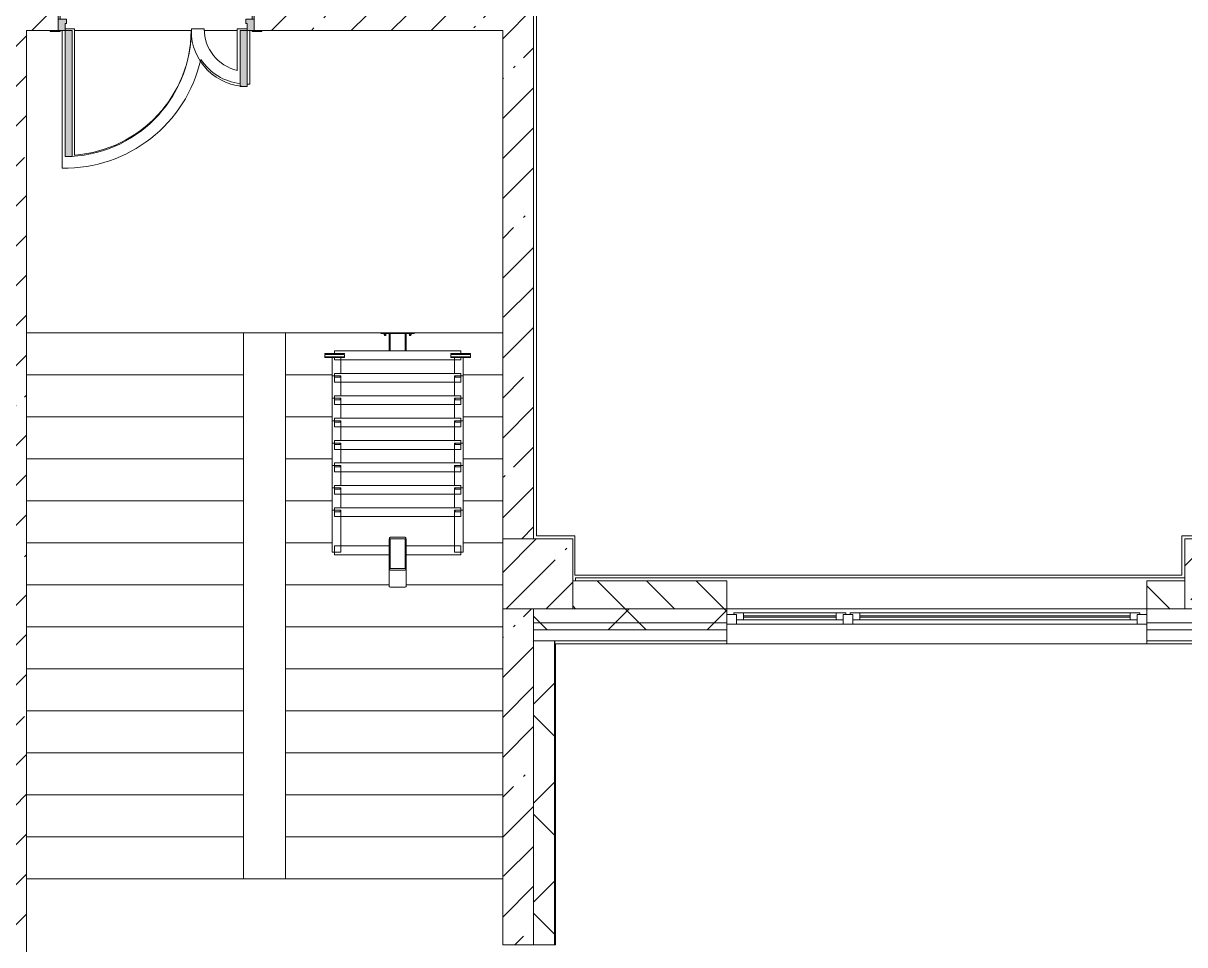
# Model space of a CAD drawing. Header units: millimetres. Extents: x -5426 to 189269, y -8553 to 29000.
# Drawn here: x 134315 to 142609, y 1150 to 7732 of the extents above; entities that cross this region are included whole.
import ezdxf

# ---------------------------------------------------------------- set-up
doc = ezdxf.new("R2010")
doc.units = ezdxf.units.MM
doc.linetypes.add('200_ШТРИХ__ш1_п0_6_', pattern=[800, 500, -300])
for name, color, linetype, lineweight in [('A-DETL-MBND-1', 7, '200_ШТРИХ__ш1_п0_6_', 9), ('A-GENM', 7, 'Continuous', 5), ('A-GLAZ-2', 7, 'Continuous', 5), ('A-WALL', 7, 'Continuous', 9), ('A-WALL-5', 7, 'Continuous', 5), ('I-WALL-20', 7, 'Continuous', 5), ('S-COLS-2', 7, 'Continuous', 5), ('S-STRS-2', 7, 'Continuous', 5)]:
    doc.layers.add(name, color=color, linetype=linetype, lineweight=lineweight)
for name, color, linetype, lineweight, true_color in [('A-DOOR-2', 7, 'Continuous', 5, 0xaaaaaa), ('A-DOOR-3', 7, 'Continuous', 5, 0xe2e2e2), ('A-DOOR-FRAM-2', 7, 'Continuous', 5, 0xe2e2e2), ('A-DOOR-FRAM-3', 7, 'Continuous', 5, 0xaaaaaa), ('A-FLOR-2', 7, 'Continuous', 5, 0xaaaaaa)]:
    doc.layers.add(name, color=color, linetype=linetype, lineweight=lineweight, true_color=true_color)
pattern_1 = [(45, (62258.8, 0), (-353.5534, 353.5534), []), (135, (62258.8, 0), (-353.5534, -353.5534), [])]
pattern_2 = [(45, (62258.82, 0), (-285.1231, 285.1231), []), (45, (62543.95, 0), (-285.1231, 285.1231), [504.031, -100.806, 16.764, -84.042])]

# ---------------------------------------------------------------- blocks, each defined once
blk = doc.blocks.new('BSC_Колонна _Прямоугольная - 500х500-V75-3_4_1_птичка')
at = {"layer": 'S-COLS-2'}
h = blk.add_hatch(dxfattribs=at)
h.set_pattern_fill('FP_58', color=256, style=0, pattern_type=2)
h.set_pattern_definition([(45, (-75730, -3800), (-285.1231, 285.1231), []), (45, (-75444.88, -3800), (-285.1231, 285.1231), [504.031, -100.806, 16.764, -84.042])])
h.paths.add_polyline_path([(-250, -250), (250, -250), (250, 250), (-250, 250), (-250, -98.8)])
for p, q in [((250, 250), (-250, 250)), ((-250, 250), (-250, -250)), ((250, -250), (250, 250)), ((-250, -250), (250, -250))]:
    blk.add_line(p, q, dxfattribs=at)
blk = doc.blocks.new('BSC_Колонна _Прямоугольная - 500х500-V76-3_4_1_птичка')
at = {"layer": 'S-COLS-2'}
h = blk.add_hatch(dxfattribs=at)
h.set_pattern_fill('FP_59', color=256, style=0, pattern_type=2)
h.set_pattern_definition([(45, (-80600, -3800), (-285.1231, 285.1231), []), (45, (-80314.88, -3800), (-285.1231, 285.1231), [504.031, -100.806, 16.764, -84.042])])
h.paths.add_polyline_path([(-250, -250), (250, -250), (250, 250), (-250, 250)])
for p, q in [((250, 250), (-250, 250)), ((-250, 250), (-250, -250)), ((250, -250), (250, 250)), ((-250, -250), (250, -250))]:
    blk.add_line(p, q, dxfattribs=at)
blk = doc.blocks.new('110_Дверь_СКБ_2Ст - Д-1 Лестничная клетка EIS60-24319353-3_4_1_птичка')
at = {"layer": 'A-DOOR-3'}
for points in [[(612.5, 1010), (612.5, 110), (662.5, 110), (662.5, 1010)], [(-631.1, 510), (-637.5, 510), (-637.5, 110), (-587.5, 110), (-587.5, 510)], [(712.5, 30), (697.5, 30), (697.5, -110), (712.5, -110)]]:
    blk.add_hatch(color=256, dxfattribs=at).paths.add_polyline_path(points)
h = blk.add_hatch(color=256, dxfattribs=at)
h.paths.add_polyline_path([(662.5, 110), (662.5, 60), (652.5, 60), (652.5, 30), (712.5, 30), (712.5, 110)])
h.paths.add_polyline_path([(-637.5, 110), (-687.5, 110), (-687.5, 30), (-627.5, 30), (-631.1, 60), (-637.5, 60)])
at = {"layer": 'A-DOOR-FRAM-2'}
for points in [[(-742.5, 118), (-742.5, 110), (-672.5, 110), (-672.5, 118)], [(697.5, 118), (697.5, 110), (767.5, 110), (767.5, 118)], [(-672.5, 30), (-687.5, 30), (-687.5, -110), (-672.5, -110)], [(-672.5, -110), (-742.5, -110), (-742.5, -118), (-672.5, -118)], [(697.5, -110), (697.5, -118), (767.5, -118), (767.5, -110)]]:
    blk.add_hatch(color=256, dxfattribs=at).paths.add_polyline_path(points)
at = {"layer": 'A-DOOR-2'}
for p, q in [((662.5, 1010), (612.5, 1010)), ((612.5, 1010), (612.5, 110)), ((662.5, 110), (662.5, 1010)), ((-637.5, 510), (-637.5, 110)), ((-587.5, 510), (-637.5, 510)), ((-587.5, 110), (-587.5, 510)), ((-637.5, 110), (-587.5, 110)), ((612.5, 110), (662.5, 110))]:
    blk.add_line(p, q, dxfattribs=at)
for centre, radius, start, end in [((662.5, 110), 900, 90, 180), ((-637.5, 110), 400, 360, 90)]:
    blk.add_arc(centre, radius, start, end, dxfattribs=at)
at = {"layer": 'A-DOOR-FRAM-3'}
for p, q in [((-672.5, 118), (-742.5, 118)), ((-742.5, 118), (-742.5, 110)), ((-742.5, 110), (-672.5, 110)), ((-637.5, 110), (-687.5, 110)), ((-687.5, 110), (-687.5, 30)), ((-672.5, 110), (-672.5, 118)), ((-637.5, 60), (-637.5, 110)), ((662.5, 110), (662.5, 60)), ((712.5, 110), (662.5, 110)), ((767.5, 118), (697.5, 118)), ((697.5, 118), (697.5, 110)), ((697.5, 110), (767.5, 110)), ((712.5, 30), (712.5, 110)), ((767.5, 110), (767.5, 118)), ((-687.5, 30), (-627.5, 30)), ((-672.5, 30), (-687.5, 30)), ((-687.5, 30), (-687.5, -110)), ((-672.5, -110), (-672.5, 30)), ((-627.5, 60), (-637.5, 60)), ((-627.5, 30), (-627.5, 60)), ((662.5, 60), (652.5, 60)), ((652.5, 60), (652.5, 30)), ((652.5, 30), (712.5, 30)), ((712.5, 30), (697.5, 30)), ((697.5, 30), (697.5, -110)), ((712.5, -110), (712.5, 30)), ((-672.5, -110), (-742.5, -110)), ((-742.5, -110), (-742.5, -118)), ((-742.5, -118), (-672.5, -118)), ((-687.5, -110), (-672.5, -110)), ((-672.5, -118), (-672.5, -110)), ((697.5, -110), (712.5, -110)), ((767.5, -110), (697.5, -110)), ((697.5, -110), (697.5, -118)), ((697.5, -118), (767.5, -118)), ((767.5, -118), (767.5, -110))]:
    blk.add_line(p, q, dxfattribs=at)
blk = doc.blocks.new('Анкер клиновой - Анкер клиновой МКТ В 10-10-16_85-22193208-3_4_1_птичка')
at = {"layer": 'A-DETL-MBND-1'}
for p, q in [((122191.4, 13788), (122191.4, 13784)), ((122207.4, 13788), (122191.4, 13788)), ((122191.4, 13788), (122207.4, 13788)), ((122194.4, 13798), (122194.4, 13784)), ((122204.4, 13798), (122194.4, 13798)), ((122194.4, 13798), (122204.4, 13798)), ((122204.4, 13784), (122204.4, 13798)), ((122207.4, 13784), (122207.4, 13788))]:
    blk.add_line(p, q, dxfattribs=at)
blk = doc.blocks.new('ОМ_Полоса_Трапеция прямоугольная_Прокат_ГОСТ 103-2006 - ОМ_Полоса_Трапеция прямоугольная_Прокат_ГОСТ 103-2006-21111644-3_4_1_птичка')
at = {"layer": 'A-GENM'}
for p, q in [((122699.4, 15046.5), (122699.4, 15056.5)), ((122699.4, 15056.5), (122739.4, 15056.5)), ((122739.4, 15046.5), (122699.4, 15046.5)), ((122739.4, 15056.5), (122739.4, 15046.5))]:
    blk.add_line(p, q, dxfattribs=at)
blk = doc.blocks.new('ОМ_Полоса_Трапеция прямоугольная_Прокат_ГОСТ 103-2006 - ОМ_Полоса_Трапеция прямоугольная_Прокат_ГОСТ 103-2006-V128-3_4_1_птичка')
at = {"layer": 'A-GENM'}
for p, q in [((122699.4, 14416.5), (122699.4, 14406.5)), ((122739.4, 14416.5), (122699.4, 14416.5)), ((122699.4, 14406.5), (122739.4, 14406.5)), ((122739.4, 14406.5), (122739.4, 14416.5))]:
    blk.add_line(p, q, dxfattribs=at)
blk = doc.blocks.new('ОМ_Полоса_Трапеция прямоугольная_Прокат_ГОСТ 103-2006 - ОМ_Полоса_Трапеция прямоугольная_Прокат_ГОСТ 103-2006-V129-3_4_1_птичка')
at = {"layer": 'A-GENM'}
for p, q in [((122699.4, 14256.5), (122699.4, 14246.5)), ((122739.4, 14256.5), (122699.4, 14256.5)), ((122699.4, 14246.5), (122739.4, 14246.5)), ((122739.4, 14246.5), (122739.4, 14256.5))]:
    blk.add_line(p, q, dxfattribs=at)
blk = doc.blocks.new('ОМ_Полоса_Трапеция прямоугольная_Прокат_ГОСТ 103-2006 - ОМ_Полоса_Трапеция прямоугольная_Прокат_ГОСТ 103-2006-V130-3_4_1_птичка')
at = {"layer": 'A-GENM'}
for p, q in [((122699.4, 14096.5), (122699.4, 14086.5)), ((122739.4, 14096.5), (122699.4, 14096.5)), ((122699.4, 14086.5), (122739.4, 14086.5)), ((122739.4, 14086.5), (122739.4, 14096.5))]:
    blk.add_line(p, q, dxfattribs=at)
blk = doc.blocks.new('ОМ_Полоса_Прокат_ГОСТ 103-2006 - ОМ_Полоса_Прокат_ГОСТ 103-2006-22193251-3_4_1_птичка')
at = {"layer": 'A-GENM'}
for p, q in [((122809.4, 13929.5), (122669.4, 13929.5)), ((122669.4, 13929.5), (122669.4, 13926.5)), ((122669.4, 13926.5), (122809.4, 13926.5)), ((122809.4, 13926.5), (122809.4, 13929.5))]:
    blk.add_line(p, q, dxfattribs=at)
blk = doc.blocks.new('ОМ_Полоса_Прокат_ГОСТ 103-2006 - ОМ_Полоса_Прокат_ГОСТ 103-2006-22193252-3_4_1_птичка')
at = {"layer": 'A-GENM'}
for p, q in [((122669.4, 13954.2), (122669.4, 13950.8)), ((122809.4, 13954.2), (122669.4, 13954.2)), ((122669.4, 13950.8), (122809.4, 13950.8)), ((122669.4, 13933.9), (122669.4, 13950.8)), ((122809.4, 13933.9), (122669.4, 13933.9)), ((122809.4, 13950.8), (122809.4, 13954.2)), ((122809.4, 13950.8), (122809.4, 13933.9))]:
    blk.add_line(p, q, dxfattribs=at)
blk = doc.blocks.new('ОМ_Полоса_Трапеция прямоугольная_Прокат_ГОСТ 103-2006 - ОМ_Полоса_Трапеция прямоугольная_Прокат_ГОСТ 103-2006-21111686-3_4_1_птичка')
at = {"layer": 'A-GENM'}
for p, q in [((121839.4, 15056.5), (121879.4, 15056.5)), ((121839.4, 15046.5), (121839.4, 15056.5)), ((121879.4, 15046.5), (121839.4, 15046.5)), ((121879.4, 15056.5), (121879.4, 15046.5))]:
    blk.add_line(p, q, dxfattribs=at)
blk = doc.blocks.new('ОМ_Полоса_Трапеция прямоугольная_Прокат_ГОСТ 103-2006 - ОМ_Полоса_Трапеция прямоугольная_Прокат_ГОСТ 103-2006-V131-3_4_1_птичка')
at = {"layer": 'A-GENM'}
for p, q in [((121879.4, 14416.5), (121839.4, 14416.5)), ((121839.4, 14416.5), (121839.4, 14406.5)), ((121839.4, 14406.5), (121879.4, 14406.5)), ((121879.4, 14406.5), (121879.4, 14416.5))]:
    blk.add_line(p, q, dxfattribs=at)
blk = doc.blocks.new('ОМ_Полоса_Трапеция прямоугольная_Прокат_ГОСТ 103-2006 - ОМ_Полоса_Трапеция прямоугольная_Прокат_ГОСТ 103-2006-V132-3_4_1_птичка')
at = {"layer": 'A-GENM'}
for p, q in [((121879.4, 14256.5), (121839.4, 14256.5)), ((121839.4, 14256.5), (121839.4, 14246.5)), ((121839.4, 14246.5), (121879.4, 14246.5)), ((121879.4, 14246.5), (121879.4, 14256.5))]:
    blk.add_line(p, q, dxfattribs=at)
blk = doc.blocks.new('ОМ_Полоса_Трапеция прямоугольная_Прокат_ГОСТ 103-2006 - ОМ_Полоса_Трапеция прямоугольная_Прокат_ГОСТ 103-2006-V133-3_4_1_птичка')
at = {"layer": 'A-GENM'}
for p, q in [((121879.4, 14096.5), (121839.4, 14096.5)), ((121839.4, 14096.5), (121839.4, 14086.5)), ((121839.4, 14086.5), (121879.4, 14086.5)), ((121879.4, 14086.5), (121879.4, 14096.5))]:
    blk.add_line(p, q, dxfattribs=at)
blk = doc.blocks.new('ОМ_Полоса_Прокат_ГОСТ 103-2006 - ОМ_Полоса_Прокат_ГОСТ 103-2006-22193295-3_4_1_птичка')
at = {"layer": 'A-GENM'}
for p, q in [((121909.4, 13929.5), (121769.4, 13929.5)), ((121769.4, 13929.5), (121769.4, 13926.5)), ((121769.4, 13926.5), (121909.4, 13926.5)), ((121909.4, 13926.5), (121909.4, 13929.5))]:
    blk.add_line(p, q, dxfattribs=at)
blk = doc.blocks.new('ОМ_Полоса_Прокат_ГОСТ 103-2006 - ОМ_Полоса_Прокат_ГОСТ 103-2006-22193296-3_4_1_птичка')
at = {"layer": 'A-GENM'}
for p, q in [((121909.4, 13954.2), (121769.4, 13954.2)), ((121769.4, 13954.2), (121769.4, 13950.8)), ((121769.4, 13950.8), (121909.4, 13950.8)), ((121769.4, 13933.9), (121769.4, 13950.8)), ((121909.4, 13933.9), (121769.4, 13933.9)), ((121909.4, 13950.8), (121909.4, 13954.2)), ((121909.4, 13950.8), (121909.4, 13933.9))]:
    blk.add_line(p, q, dxfattribs=at)
blk = doc.blocks.new('ОМ_Труба_ГОСТ 8639-82 - ОМ_Труба_ГОСТ 8639-82-21111694-3_4_1_птичка')
at = {"layer": 'A-GENM'}
for p, q in [((122238.4, 15595.1), (122340.4, 15595.1)), ((122229.4, 15590.5), (122229.4, 15456.5)), ((122349.4, 15456.5), (122349.4, 15590.5)), ((122229.4, 15256.4), (122229.4, 15456.5)), ((122235.4, 15456.5), (122235.4, 15256.4)), ((122238.4, 15474.2), (122340.4, 15474.2)), ((122340.4, 15462.4), (122238.4, 15462.4)), ((122343.4, 15256.4), (122343.4, 15456.5)), ((122349.4, 15456.5), (122349.4, 15256.4)), ((122238.4, 15250.5), (122340.4, 15250.5)), ((122340.4, 15238.8), (122238.4, 15238.8))]:
    blk.add_line(p, q, dxfattribs=at)
at = {"layer": 'A-GENM', "flags": 128}
for points in [[(122229.4, 15456.5), (122229.6, 15460), (122230.1, 15463.3), (122231, 15466.3), (122232.1, 15469), (122233.4, 15471.2), (122235, 15472.8), (122236.7, 15473.8), (122238.4, 15474.2)], [(122238.4, 15462.4), (122237.9, 15462.3), (122237.3, 15461.9), (122236.8, 15461.4), (122236.3, 15460.7), (122235.9, 15459.8), (122235.7, 15458.8), (122235.5, 15457.7), (122235.4, 15456.5)], [(122340.4, 15474.2), (122342.2, 15473.8), (122343.9, 15472.8), (122345.4, 15471.2), (122346.8, 15469), (122347.9, 15466.3), (122348.8, 15463.3), (122349.3, 15460), (122349.4, 15456.5)], [(122343.4, 15456.5), (122343.4, 15457.7), (122343.2, 15458.8), (122342.9, 15459.8), (122342.6, 15460.7), (122342.1, 15461.4), (122341.6, 15461.9), (122341, 15462.3), (122340.4, 15462.4)], [(122238.4, 15238.8), (122236.7, 15239.1), (122235, 15240.1), (122233.4, 15241.8), (122232.1, 15243.9), (122231, 15246.6), (122230.1, 15249.7), (122229.6, 15253), (122229.4, 15256.4)], [(122235.4, 15256.4), (122235.5, 15255.3), (122235.7, 15254.2), (122235.9, 15253.2), (122236.3, 15252.3), (122236.8, 15251.5), (122237.3, 15251), (122237.9, 15250.7), (122238.4, 15250.5)], [(122349.4, 15256.4), (122349.3, 15253), (122348.8, 15249.7), (122347.9, 15246.6), (122346.8, 15243.9), (122345.4, 15241.8), (122343.9, 15240.1), (122342.2, 15239.1), (122340.4, 15238.8)], [(122340.4, 15250.5), (122341, 15250.7), (122341.6, 15251), (122342.1, 15251.5), (122342.6, 15252.3), (122342.9, 15253.2), (122343.2, 15254.2), (122343.4, 15255.3), (122343.4, 15256.4)]]:
    blk.add_lwpolyline(points, dxfattribs=at)
at = {"layer": 'A-GENM'}
for centre, major_axis, start_param, end_param in [((122238.4, 15590.5), (9, 0), 1.570796, 3.141593), ((122340.4, 15590.5), (9, 0), 0, 1.570796), ((122238.4, 15538.5), (9, 0), 3.141593, 3.665191), ((122340.4, 15538.5), (-9, 0), 2.617994, 3.141593)]:
    blk.add_ellipse(centre, major_axis=major_axis, ratio=0.509802, start_param=start_param, end_param=end_param, dxfattribs=at)
blk = doc.blocks.new('ОМ_Уголок_ГОСТ 8509-93 - ОМ_Уголок_ГОСТ 8509-93-22194532-3_4_1_птичка')
at = {"layer": 'A-GENM'}
for p, q in [((0, 45.2), (0, -17.8)), ((390, 45.2), (0, 45.2)), ((900, 45.2), (510, 45.2)), ((900, -17.8), (900, 45.2)), ((0, -17.8), (390, -17.8)), ((510, -17.8), (900, -17.8))]:
    blk.add_line(p, q, dxfattribs=at)
blk = doc.blocks.new('ОМ_Уголок_ГОСТ 8509-93 - ОМ_Уголок_ГОСТ 8509-93-V134-3_4_1_птичка')
at = {"layer": 'A-GENM'}
for p, q in [((0, 45.2), (0, -17.8)), ((900, 45.2), (0, 45.2)), ((900, -17.8), (900, 45.2)), ((0, -17.8), (900, -17.8))]:
    blk.add_line(p, q, dxfattribs=at)
blk = doc.blocks.new('ОМ_Уголок_ГОСТ 8509-93 - ОМ_Уголок_ГОСТ 8509-93-22194533-3_4_1_птичка')
at = {"layer": 'A-GENM'}
for p, q in [((0, 45.2), (0, -17.8)), ((300, 45.2), (0, 45.2)), ((300, -17.8), (300, 45.2)), ((0, -17.8), (300, -17.8))]:
    blk.add_line(p, q, dxfattribs=at)
blk = doc.blocks.new('ОМ_Уголок_ГОСТ 8509-93 - ОМ_Уголок_ГОСТ 8509-93-V135-3_4_1_птичка')
at = {"layer": 'A-GENM'}
for p, q in [((0, 45.2), (0, -17.8)), ((142.2, 45.2), (0, 45.2)), ((0, -17.8), (160, -17.8))]:
    blk.add_line(p, q, dxfattribs=at)
blk = doc.blocks.new('ОМ_Уголок_ГОСТ 8509-93 - ОМ_Уголок_ГОСТ 8509-93-V136-3_4_1_птичка')
at = {"layer": 'A-GENM'}
for p, q in [((300, 45.2), (157.8, 45.2)), ((300, -17.8), (300, 45.2)), ((140, -17.8), (300, -17.8))]:
    blk.add_line(p, q, dxfattribs=at)
blk = doc.blocks.new('ОМ_Уголок_ГОСТ 8509-93 - ОМ_Уголок_ГОСТ 8509-93-V137-3_4_1_птичка')
at = {"layer": 'A-GENM'}
for p, q in [((0, 45.2), (0, 27.8)), ((900, 45.2), (0, 45.2)), ((0, 7.4), (0, -17.8)), ((900, 27.8), (900, 45.2)), ((900, -17.8), (900, 7.4)), ((0, -17.8), (900, -17.8))]:
    blk.add_line(p, q, dxfattribs=at)
blk = doc.blocks.new('ОМ_Уголок_ГОСТ 8509-93 - ОМ_Уголок_ГОСТ 8509-93-V138-3_4_1_птичка')
at = {"layer": 'A-GENM'}
for p, q in [((0, 45.2), (0, -17.8)), ((7.4, 45.2), (0, 45.2)), ((142.2, 45.2), (27.8, 45.2)), ((0, -17.8), (7.4, -17.8)), ((27.8, -17.8), (160, -17.8))]:
    blk.add_line(p, q, dxfattribs=at)
blk = doc.blocks.new('ОМ_Уголок_ГОСТ 8509-93 - ОМ_Уголок_ГОСТ 8509-93-V139-3_4_1_птичка')
at = {"layer": 'A-GENM'}
for p, q in [((272.2, 45.2), (157.8, 45.2)), ((300, 45.2), (292.6, 45.2)), ((300, -17.8), (300, 45.2)), ((140, -17.8), (272.2, -17.8)), ((292.6, -17.8), (300, -17.8))]:
    blk.add_line(p, q, dxfattribs=at)
blk = doc.blocks.new('ОМ_Труба_ГОСТ 8639-82 - ОМ_Труба_ГОСТ 8639-82-21111710-3_4_1_птичка')
at = {"layer": 'A-DETL-MBND-1'}
for p, q in [((122229.4, 13908.7), (122229.4, 13784)), ((122235.4, 13908.7), (122235.4, 13784)), ((122343.4, 13908.7), (122343.4, 13784)), ((122349.4, 13784), (122349.4, 13908.7))]:
    blk.add_line(p, q, dxfattribs=at)
blk = doc.blocks.new('ОМ_Уголок_ГОСТ 8510-86 - ОМ_Уголок_ГОСТ 8510-86-V140-3_4_1_птичка')
at = {"layer": 'A-DETL-MBND-1'}
blk.add_line((0, 0), (240, 0), dxfattribs=at)
blk = doc.blocks.new('120_Окно_СКБ_2Ст - 120_Окно_СКБ_2Ст 3000х2500 _мал_створка слева_-22809161-3_4_1_птичка')
at = {"layer": 'A-GLAZ-2'}
for p, q in [((-1500, -75), (-1500, -5)), ((-1500, -5), (-1430, -5)), ((1500, -5), (-1500, -5)), ((-1430, -75), (-1500, -75)), ((-1500, -75), (-1450, -75)), ((-1430, -75), (-1450, -75)), ((-1450, -75), (-1450, -85)), ((-1430, -5), (-1430, -75)), ((600, -35), (-1430, -35)), ((-1430, -35), (-1430, -75)), ((-1380, -85), (-1380, -35)), ((-1380, -55), (550, -55)), ((550, -65), (-1380, -65)), ((550, -85), (550, -35)), ((600, -75), (600, -5)), ((600, -5), (670, -5)), ((600, -75), (600, -35)), ((670, -75), (600, -75)), ((620, -75), (600, -75)), ((620, -75), (650, -75)), ((620, -85), (620, -75)), ((670, -75), (650, -75)), ((650, -75), (650, -85)), ((670, -5), (670, -75)), ((1430, -35), (670, -35)), ((670, -35), (670, -75)), ((720, -85), (720, -35)), ((720, -55), (1380, -55)), ((1380, -65), (720, -65)), ((1380, -85), (1380, -35)), ((1430, -75), (1430, -5)), ((1430, -5), (1500, -5)), ((1430, -75), (1430, -35)), ((1500, -75), (1430, -75)), ((1450, -75), (1430, -75)), ((1450, -75), (1500, -75)), ((1450, -85), (1450, -75)), ((1500, -5), (1500, -75)), ((-1450, -85), (620, -85)), ((620, -85), (-1450, -85)), ((650, -85), (1450, -85)), ((1450, -85), (650, -85))]:
    blk.add_line(p, q, dxfattribs=at)

msp = doc.modelspace()

# ---------------------------------------------------------------- hatches: boundary and pattern name
at = {"layer": 'A-WALL-5'}
h = msp.add_hatch(dxfattribs=at)
h.set_pattern_fill('FP_68', color=256, style=0, pattern_type=2)
h.set_pattern_definition([(135, (62258.82, 0), (-176.7767, -176.7767), [])])
h.paths.add_polyline_path([(146358.8, 3550), (146458.8, 3550), (146458.8, 3750), (146358.8, 3750), (146358.8, 3701.2)])
h.paths.add_polyline_path([(145229.4, 3550), (145458.8, 3550), (145458.8, 3750), (144558.8, 3750), (144558.8, 3550)])
h.paths.add_polyline_path([(142338.8, 3550), (142608.8, 3550), (142608.8, 3750), (142338.8, 3750)])
h.paths.add_polyline_path([(138704, 3550), (139338.8, 3550), (139338.8, 3750), (138238.8, 3750), (138238.8, 3550)])
h.paths.add_polyline_path([(143108.8, 3550), (143658.8, 3550), (143658.8, 3750), (143108.8, 3750), (143108.8, 3666.7)])
h = msp.add_hatch(dxfattribs=at)
h.set_pattern_fill('FP_70', color=256, style=0, pattern_type=2)
h.set_pattern_definition(pattern_1)
h.paths.add_polyline_path([(146960.4, 3450), (146958.8, 3550), (146358.8, 3550), (146358.8, 3450), (146958.8, 3450)])
h.paths.add_polyline_path([(138704, 3450), (139338.8, 3450), (139338.8, 3550), (137958.8, 3550), (137958.8, 3450), (138238.8, 3450)])
h.paths.add_polyline_path([(144558.8, 3450), (145458.8, 3450), (145458.8, 3550), (144558.8, 3550)])
h.paths.add_polyline_path([(143658.8, 3450), (143658.8, 3550), (142338.8, 3550), (142338.8, 3450), (143365, 3450)])
h = msp.add_hatch(dxfattribs=at)
h.set_pattern_fill('FP_70', color=256, style=0, pattern_type=2)
h.set_pattern_definition(pattern_1)
h.paths.add_polyline_path([(147060.4, 3400), (147060.4, 3450), (146358.8, 3450), (146358.8, 3400), (146960.4, 3400)])
h.paths.add_polyline_path([(139338.8, 3400), (139338.8, 3450), (137958.8, 3450), (137958.8, 3400), (138704, 3400)])
h.paths.add_polyline_path([(142338.8, 3400), (143658.8, 3400), (143658.8, 3450), (142338.8, 3450)])
h.paths.add_polyline_path([(145229.4, 3400), (145458.8, 3400), (145458.8, 3450), (144558.8, 3450), (144558.8, 3400)])
h = msp.add_hatch(dxfattribs=at)
h.set_pattern_fill('FP_70', color=256, style=0, pattern_type=2)
h.set_pattern_definition(pattern_1)
h.paths.add_polyline_path([(138108.8, -250), (138108.8, 350), (137958.8, 350), (137958.8, -250)])
h.paths.add_polyline_path([(138108.8, 1150), (138108.8, 3320), (137958.8, 3320), (137958.8, 1150)])
at = {"layer": 'I-WALL-20'}
h = msp.add_hatch(dxfattribs=at)
h.set_pattern_fill('FP_66', color=256, style=0, pattern_type=2)
h.set_pattern_definition(pattern_2)
h.paths.add_polyline_path([(136018.8, 7680), (137738.8, 7680), (137738.8, 7900), (135963.8, 7900), (135963.8, 7680)])
h.paths.add_polyline_path([(134508.8, 7680), (134563.8, 7680), (134563.8, 7900), (134118.8, 7900), (134118.8, 7680), (134338.8, 7680)])
h = msp.add_hatch(dxfattribs=at)
h.set_pattern_fill('FP_66', color=256, style=0, pattern_type=2)
h.set_pattern_definition(pattern_2)
h.paths.add_polyline_path([(137771.8, 120), (137958.8, 120), (137958.8, 350), (137738.8, 350), (137738.8, 120)])
h.paths.add_polyline_path([(137771.8, 1150), (137958.8, 1150), (137958.8, 3550), (137738.8, 3550), (137738.8, 1150)])
h.paths.add_polyline_path([(137738.8, 4050), (137958.8, 4050), (137958.8, 7900), (137738.8, 7900), (137738.8, 4279.6)])
h = msp.add_hatch(dxfattribs=at)
h.set_pattern_fill('FP_66', color=256, style=0, pattern_type=2)
h.set_pattern_definition(pattern_2)
h.paths.add_polyline_path([(134118.8, 120), (134338.8, 120), (134338.8, 7680), (134118.8, 7680), (134118.8, 1965.8)])

# ---------------------------------------------------------------- linework, layer by layer
at = {"layer": 'A-DETL-MBND-1'}
msp.add_line((137738.8, 535), (137738.8, 1150), dxfattribs=at)
at = {"layer": 'A-FLOR-2'}
for p, q in [((137979.8, 9100), (137979.8, 4070)), ((134592.3, 7680), (134592.3, 6697.1)), ((134682.3, 7691.9), (134613.8, 7691.9)), ((134682.3, 6789.7), (134682.3, 7691.9)), ((134682.3, 7680), (135516.6, 7680)), ((135607.3, 7691.9), (135517.3, 7691.9)), ((135608.5, 7680), (135843.5, 7680)), ((135913.8, 7691.9), (135843.5, 7691.9)), ((135843.5, 7691.9), (135843.5, 7394.8)), ((135933.5, 7297.5), (135933.5, 7680)), ((137979.8, 4070), (138253.8, 4070)), ((138253.8, 4070), (138253.8, 3791)), ((142588.8, 3791), (142588.8, 4070)), ((142588.8, 4070), (143128.8, 4070)), ((138253.8, 3791), (142588.8, 3791))]:
    msp.add_line(p, q, dxfattribs=at)
for centre, radius, start, end in [((134612.3, 7691.9), 905, 274.43687, 360), ((135912.3, 7691.9), 305, 180, 256.9573), ((134612.3, 7691.9), 995, 268.8489, 347.32946), ((135912.3, 7691.9), 395, 213.54048, 262.94436), ((135912.3, 7691.9), 395, 270.21425, 273.07201)]:
    msp.add_arc(centre, radius, start, end, dxfattribs=at)
at = {"layer": 'A-WALL'}
for p, q in [((139338.8, 3550), (138238.8, 3550)), ((142608.8, 3550), (142338.8, 3550)), ((137958.8, 3450), (139338.8, 3450)), ((142338.8, 3450), (143658.8, 3450)), ((137958.8, 3400), (139338.8, 3400)), ((137958.8, 3320), (137958.8, 1150)), ((137958.8, 3320), (139338.8, 3320)), ((138108.8, 1150), (138108.8, 3320)), ((138111.8, 1150), (138111.8, 3320)), ((142338.8, 3400), (143658.8, 3400)), ((142338.8, 3320), (143658.8, 3320)), ((138116.8, 3300), (138111.8, 3300))]:
    msp.add_line(p, q, dxfattribs=at)
at = {"layer": 'A-WALL-5'}
for p, q in [((139338.8, 3750), (138238.8, 3750)), ((139338.8, 3300), (139338.8, 3750)), ((142338.8, 3750), (142338.8, 3300)), ((142608.8, 3750), (142338.8, 3750)), ((137958.8, 3550), (137958.8, 3320)), ((139338.8, 3550), (142338.8, 3550)), ((138116.8, 1150), (138116.8, 3300)), ((147210.4, 3300), (138116.8, 3300)), ((137958.8, 1150), (138116.8, 1150))]:
    msp.add_line(p, q, dxfattribs=at)
at = {"layer": 'I-WALL-20'}
for p, q in [((137958.8, 4050), (137958.8, 7900)), ((134338.8, 120), (134338.8, 7680)), ((134338.8, 7680), (134508.8, 7680)), ((135516.6, 7680), (134682.3, 7680)), ((135843.5, 7680), (135608.5, 7680)), ((136018.8, 7680), (137738.8, 7680)), ((137738.8, 7680), (137738.8, 4050)), ((138258.8, 3770), (142608.8, 3770)), ((138258.8, 3770), (138258.8, 3750)), ((137738.8, 3550), (137738.8, 1150)), ((142338.8, 3550), (139338.8, 3550)), ((137738.8, 1150), (137958.8, 1150))]:
    msp.add_line(p, q, dxfattribs=at)
at = {"layer": 'S-STRS-2'}
for p, q in [((135516.6, 7680), (134682.3, 7680)), ((135843.5, 7680), (135608.5, 7680)), ((134338.8, 5520), (135888.8, 5520)), ((134338.8, 5520), (135888.8, 5520)), ((135888.8, 5520), (137738.8, 5520)), ((135888.8, 5220), (135888.8, 5520)), ((136188.8, 5520), (136188.8, 5220)), ((134338.8, 5220), (135888.8, 5220)), ((134338.8, 5220), (135888.8, 5220)), ((135888.8, 4920), (135888.8, 5220)), ((136188.8, 5220), (136188.8, 4920)), ((136521, 5220), (136188.8, 5220)), ((136521, 5220), (136188.8, 5220)), ((137738.8, 5220), (137456.6, 5220)), ((137738.8, 5220), (137456.6, 5220)), ((134338.8, 4920), (135888.8, 4920)), ((134338.8, 4920), (135888.8, 4920)), ((135888.8, 4620), (135888.8, 4920)), ((136188.8, 4920), (136188.8, 4620)), ((136521, 4920), (136188.8, 4920)), ((136521, 4920), (136188.8, 4920)), ((137738.8, 4920), (137456.6, 4920)), ((137738.8, 4920), (137456.6, 4920)), ((134338.8, 4620), (135888.8, 4620)), ((134338.8, 4620), (135888.8, 4620)), ((135888.8, 4320), (135888.8, 4620)), ((136188.8, 4620), (136188.8, 4320)), ((136521, 4620), (136188.8, 4620)), ((136521, 4620), (136188.8, 4620)), ((137738.8, 4620), (137456.6, 4620)), ((137738.8, 4620), (137456.6, 4620)), ((134338.8, 4320), (135888.8, 4320)), ((134338.8, 4320), (135888.8, 4320)), ((135888.8, 4020), (135888.8, 4320)), ((136188.8, 4320), (136188.8, 4020)), ((136521, 4320), (136188.8, 4320)), ((136521, 4320), (136188.8, 4320)), ((137738.8, 4320), (137456.6, 4320)), ((137738.8, 4320), (137456.6, 4320)), ((134338.8, 4020), (135888.8, 4020)), ((134338.8, 4020), (135888.8, 4020)), ((135888.8, 3720), (135888.8, 4020)), ((136188.8, 4020), (136188.8, 3720)), ((136521, 4020), (136188.8, 4020)), ((136521, 4020), (136188.8, 4020)), ((137738.8, 4020), (137456.6, 4020)), ((137738.8, 4020), (137456.6, 4020)), ((134338.8, 3720), (135888.8, 3720)), ((134338.8, 3720), (135888.8, 3720)), ((135888.8, 3420), (135888.8, 3720)), ((136188.8, 3720), (136188.8, 3420)), ((136930.2, 3720), (136188.8, 3720)), ((136930.2, 3720), (136188.8, 3720)), ((137738.8, 3720), (137047.5, 3720)), ((137738.8, 3720), (137047.5, 3720)), ((134338.8, 3420), (135888.8, 3420)), ((134338.8, 3420), (135888.8, 3420)), ((135888.8, 3120), (135888.8, 3420)), ((136188.8, 3420), (136188.8, 3120)), ((137738.8, 3420), (136188.8, 3420)), ((137738.8, 3420), (136188.8, 3420)), ((134338.8, 3120), (135888.8, 3120)), ((134338.8, 3120), (135888.8, 3120)), ((135888.8, 2820), (135888.8, 3120)), ((136188.8, 3120), (136188.8, 2820)), ((137738.8, 3120), (136188.8, 3120)), ((137738.8, 3120), (136188.8, 3120)), ((134338.8, 2820), (135888.8, 2820)), ((134338.8, 2820), (135888.8, 2820)), ((135888.8, 2520), (135888.8, 2820)), ((136188.8, 2820), (136188.8, 2520)), ((137738.8, 2820), (136188.8, 2820)), ((137738.8, 2820), (136188.8, 2820)), ((134338.8, 2520), (135888.8, 2520)), ((134338.8, 2520), (135888.8, 2520)), ((135888.8, 2220), (135888.8, 2520)), ((136188.8, 2520), (136188.8, 2220)), ((137738.8, 2520), (136188.8, 2520)), ((137738.8, 2520), (136188.8, 2520)), ((134338.8, 2220), (135888.8, 2220)), ((134338.8, 2220), (135888.8, 2220)), ((135888.8, 1920), (135888.8, 2220)), ((136188.8, 2220), (136188.8, 1920)), ((137738.8, 2220), (136188.8, 2220)), ((137738.8, 2220), (136188.8, 2220)), ((134338.8, 1920), (135888.8, 1920)), ((134338.8, 1920), (135888.8, 1920)), ((135888.8, 1620), (135888.8, 1920)), ((136188.8, 1920), (136188.8, 1620)), ((137738.8, 1920), (136188.8, 1920)), ((137738.8, 1920), (136188.8, 1920)), ((134338.8, 1620), (135888.8, 1620)), ((134338.8, 1620), (135888.8, 1620)), ((136188.8, 1620), (135888.8, 1620)), ((137738.8, 1620), (136188.8, 1620)), ((137738.8, 1620), (136188.8, 1620))]:
    msp.add_line(p, q, dxfattribs=at)

# ---------------------------------------------------------------- block references
at = {"layer": 'A-DETL-MBND-1', "extrusion": (0, 0, -1)}
msp.add_blockref('ОМ_Уголок_ГОСТ 8510-86 - ОМ_Уголок_ГОСТ 8510-86-V140-3_4_1_птичка', (-137108.8, 5515.8), dxfattribs=at)
at = {"layer": 'A-DETL-MBND-1', "rotation": 180}
for name, p in [('Анкер клиновой - Анкер клиновой МКТ В 10-10-16_85-22193208-3_4_1_птичка', (259098.3, 19299.8)), ('ОМ_Труба_ГОСТ 8639-82 - ОМ_Труба_ГОСТ 8639-82-21111710-3_4_1_птичка', (259278.3, 19299.8)), ('Анкер клиновой - Анкер клиновой МКТ В 10-10-16_85-22193208-3_4_1_птичка', (259278.3, 19299.8))]:
    msp.add_blockref(name, p, dxfattribs=at)
at = {"layer": 'A-DOOR-2', "rotation": 180}
msp.add_blockref('110_Дверь_СКБ_2Ст - Д-1 Лестничная клетка EIS60-24319353-3_4_1_птичка', (135276.3, 7790), dxfattribs=at)
at = {"layer": 'A-GENM', "extrusion": (0, 0, -1)}
for name, p, rotation in [('ОМ_Уголок_ГОСТ 8509-93 - ОМ_Уголок_ГОСТ 8509-93-V137-3_4_1_птичка', (-136538.8, 5373.3), 180), ('ОМ_Уголок_ГОСТ 8509-93 - ОМ_Уголок_ГОСТ 8509-93-V139-3_4_1_птичка', (-136538.8, 5073.3), 90.00000000000087), ('ОМ_Уголок_ГОСТ 8509-93 - ОМ_Уголок_ГОСТ 8509-93-V138-3_4_1_птичка', (-137438.8, 5373.3), 270.0000000000007), ('ОМ_Уголок_ГОСТ 8509-93 - ОМ_Уголок_ГОСТ 8509-93-V134-3_4_1_птичка', (-136538.8, 5213.3), 180), ('ОМ_Уголок_ГОСТ 8509-93 - ОМ_Уголок_ГОСТ 8509-93-V136-3_4_1_птичка', (-136538.8, 4913.3), 90.00000000000087), ('ОМ_Уголок_ГОСТ 8509-93 - ОМ_Уголок_ГОСТ 8509-93-V135-3_4_1_птичка', (-137438.8, 5213.3), 270.0000000000007), ('ОМ_Уголок_ГОСТ 8509-93 - ОМ_Уголок_ГОСТ 8509-93-V134-3_4_1_птичка', (-136538.8, 5053.3), 180), ('ОМ_Уголок_ГОСТ 8509-93 - ОМ_Уголок_ГОСТ 8509-93-V136-3_4_1_птичка', (-136538.8, 4753.3), 90.00000000000087), ('ОМ_Уголок_ГОСТ 8509-93 - ОМ_Уголок_ГОСТ 8509-93-V135-3_4_1_птичка', (-137438.8, 5053.3), 270.0000000000007), ('ОМ_Уголок_ГОСТ 8509-93 - ОМ_Уголок_ГОСТ 8509-93-V136-3_4_1_птичка', (-136538.8, 4593.3), 90.00000000000087), ('ОМ_Уголок_ГОСТ 8509-93 - ОМ_Уголок_ГОСТ 8509-93-V134-3_4_1_птичка', (-136538.8, 4893.3), 180), ('ОМ_Уголок_ГОСТ 8509-93 - ОМ_Уголок_ГОСТ 8509-93-V135-3_4_1_птичка', (-137438.8, 4893.3), 270.0000000000007), ('ОМ_Уголок_ГОСТ 8509-93 - ОМ_Уголок_ГОСТ 8509-93-V136-3_4_1_птичка', (-136538.8, 4433.3), 90.00000000000087), ('ОМ_Уголок_ГОСТ 8509-93 - ОМ_Уголок_ГОСТ 8509-93-V134-3_4_1_птичка', (-136538.8, 4733.3), 180), ('ОМ_Уголок_ГОСТ 8509-93 - ОМ_Уголок_ГОСТ 8509-93-V135-3_4_1_птичка', (-137438.8, 4733.3), 270.0000000000007), ('ОМ_Уголок_ГОСТ 8509-93 - ОМ_Уголок_ГОСТ 8509-93-V136-3_4_1_птичка', (-136538.8, 4273.3), 90.00000000000087), ('ОМ_Уголок_ГОСТ 8509-93 - ОМ_Уголок_ГОСТ 8509-93-V134-3_4_1_птичка', (-136538.8, 4573.3), 180), ('ОМ_Уголок_ГОСТ 8509-93 - ОМ_Уголок_ГОСТ 8509-93-V135-3_4_1_птичка', (-137438.8, 4573.3), 270.0000000000007), ('ОМ_Уголок_ГОСТ 8509-93 - ОМ_Уголок_ГОСТ 8509-93-V136-3_4_1_птичка', (-136538.8, 4113.3), 90.00000000000087), ('ОМ_Уголок_ГОСТ 8509-93 - ОМ_Уголок_ГОСТ 8509-93-V134-3_4_1_птичка', (-136538.8, 4413.3), 180), ('ОМ_Уголок_ГОСТ 8509-93 - ОМ_Уголок_ГОСТ 8509-93-V135-3_4_1_птичка', (-137438.8, 4413.3), 270.0000000000007), ('ОМ_Уголок_ГОСТ 8509-93 - ОМ_Уголок_ГОСТ 8509-93-22194533-3_4_1_птичка', (-136538.8, 3953.3), 90.00000000000087), ('ОМ_Уголок_ГОСТ 8509-93 - ОМ_Уголок_ГОСТ 8509-93-V134-3_4_1_птичка', (-136538.8, 4253.3), 180), ('ОМ_Уголок_ГОСТ 8509-93 - ОМ_Уголок_ГОСТ 8509-93-22194533-3_4_1_птичка', (-137438.8, 4253.3), 270.0000000000007)]:
    msp.add_blockref(name, p, dxfattribs=dict(at, rotation=rotation))
at = {"layer": 'A-GENM', "rotation": 180}
for name, p in [('ОМ_Полоса_Прокат_ГОСТ 103-2006 - ОМ_Полоса_Прокат_ГОСТ 103-2006-22193251-3_4_1_птичка', (259278.3, 19299.8)), ('ОМ_Полоса_Прокат_ГОСТ 103-2006 - ОМ_Полоса_Прокат_ГОСТ 103-2006-22193252-3_4_1_птичка', (259278.3, 19299.8)), ('ОМ_Полоса_Прокат_ГОСТ 103-2006 - ОМ_Полоса_Прокат_ГОСТ 103-2006-22193295-3_4_1_птичка', (259278.3, 19299.8)), ('ОМ_Полоса_Прокат_ГОСТ 103-2006 - ОМ_Полоса_Прокат_ГОСТ 103-2006-22193296-3_4_1_птичка', (259278.3, 19299.8)), ('ОМ_Полоса_Трапеция прямоугольная_Прокат_ГОСТ 103-2006 - ОМ_Полоса_Трапеция прямоугольная_Прокат_ГОСТ 103-2006-V130-3_4_1_птичка', (259278.3, 19299.8)), ('ОМ_Полоса_Трапеция прямоугольная_Прокат_ГОСТ 103-2006 - ОМ_Полоса_Трапеция прямоугольная_Прокат_ГОСТ 103-2006-V133-3_4_1_птичка', (259278.3, 19299.8)), ('ОМ_Полоса_Трапеция прямоугольная_Прокат_ГОСТ 103-2006 - ОМ_Полоса_Трапеция прямоугольная_Прокат_ГОСТ 103-2006-V129-3_4_1_птичка', (259278.3, 19299.8)), ('ОМ_Полоса_Трапеция прямоугольная_Прокат_ГОСТ 103-2006 - ОМ_Полоса_Трапеция прямоугольная_Прокат_ГОСТ 103-2006-V132-3_4_1_птичка', (259278.3, 19299.8)), ('ОМ_Полоса_Трапеция прямоугольная_Прокат_ГОСТ 103-2006 - ОМ_Полоса_Трапеция прямоугольная_Прокат_ГОСТ 103-2006-V128-3_4_1_птичка', (259278.3, 19299.8)), ('ОМ_Полоса_Трапеция прямоугольная_Прокат_ГОСТ 103-2006 - ОМ_Полоса_Трапеция прямоугольная_Прокат_ГОСТ 103-2006-V131-3_4_1_птичка', (259278.3, 19299.8)), ('ОМ_Полоса_Трапеция прямоугольная_Прокат_ГОСТ 103-2006 - ОМ_Полоса_Трапеция прямоугольная_Прокат_ГОСТ 103-2006-21111644-3_4_1_птичка', (259278.3, 19779.8)), ('ОМ_Полоса_Трапеция прямоугольная_Прокат_ГОСТ 103-2006 - ОМ_Полоса_Трапеция прямоугольная_Прокат_ГОСТ 103-2006-21111686-3_4_1_птичка', (259278.3, 19779.8)), ('ОМ_Полоса_Трапеция прямоугольная_Прокат_ГОСТ 103-2006 - ОМ_Полоса_Трапеция прямоугольная_Прокат_ГОСТ 103-2006-21111644-3_4_1_птичка', (259278.3, 19619.8)), ('ОМ_Полоса_Трапеция прямоугольная_Прокат_ГОСТ 103-2006 - ОМ_Полоса_Трапеция прямоугольная_Прокат_ГОСТ 103-2006-21111686-3_4_1_птичка', (259278.3, 19619.8)), ('ОМ_Полоса_Трапеция прямоугольная_Прокат_ГОСТ 103-2006 - ОМ_Полоса_Трапеция прямоугольная_Прокат_ГОСТ 103-2006-21111644-3_4_1_птичка', (259278.3, 19459.8)), ('ОМ_Полоса_Трапеция прямоугольная_Прокат_ГОСТ 103-2006 - ОМ_Полоса_Трапеция прямоугольная_Прокат_ГОСТ 103-2006-21111686-3_4_1_птичка', (259278.3, 19459.8)), ('ОМ_Полоса_Трапеция прямоугольная_Прокат_ГОСТ 103-2006 - ОМ_Полоса_Трапеция прямоугольная_Прокат_ГОСТ 103-2006-21111644-3_4_1_птичка', (259278.3, 19299.8)), ('ОМ_Полоса_Трапеция прямоугольная_Прокат_ГОСТ 103-2006 - ОМ_Полоса_Трапеция прямоугольная_Прокат_ГОСТ 103-2006-21111686-3_4_1_птичка', (259278.3, 19299.8)), ('ОМ_Труба_ГОСТ 8639-82 - ОМ_Труба_ГОСТ 8639-82-21111694-3_4_1_птичка', (259278.3, 19299.8))]:
    msp.add_blockref(name, p, dxfattribs=at)
at = {"layer": 'A-GENM', "extrusion": (0, 0, -1)}
msp.add_blockref('ОМ_Уголок_ГОСТ 8509-93 - ОМ_Уголок_ГОСТ 8509-93-22194532-3_4_1_птичка', (-137438.8, 3953.3), dxfattribs=at)
at = {"layer": 'A-GLAZ-2', "rotation": 180}
msp.add_blockref('120_Окно_СКБ_2Ст - 120_Окно_СКБ_2Ст 3000х2500 _мал_створка слева_-22809161-3_4_1_птичка', (140838.8, 3435), dxfattribs=at)
at = {"layer": 'S-COLS-2'}
for name, p in [('BSC_Колонна _Прямоугольная - 500х500-V75-3_4_1_птичка', (137988.8, 3800)), ('BSC_Колонна _Прямоугольная - 500х500-V76-3_4_1_птичка', (142858.8, 3800))]:
    msp.add_blockref(name, p, dxfattribs=at)

doc.saveas('drawing.dxf')
